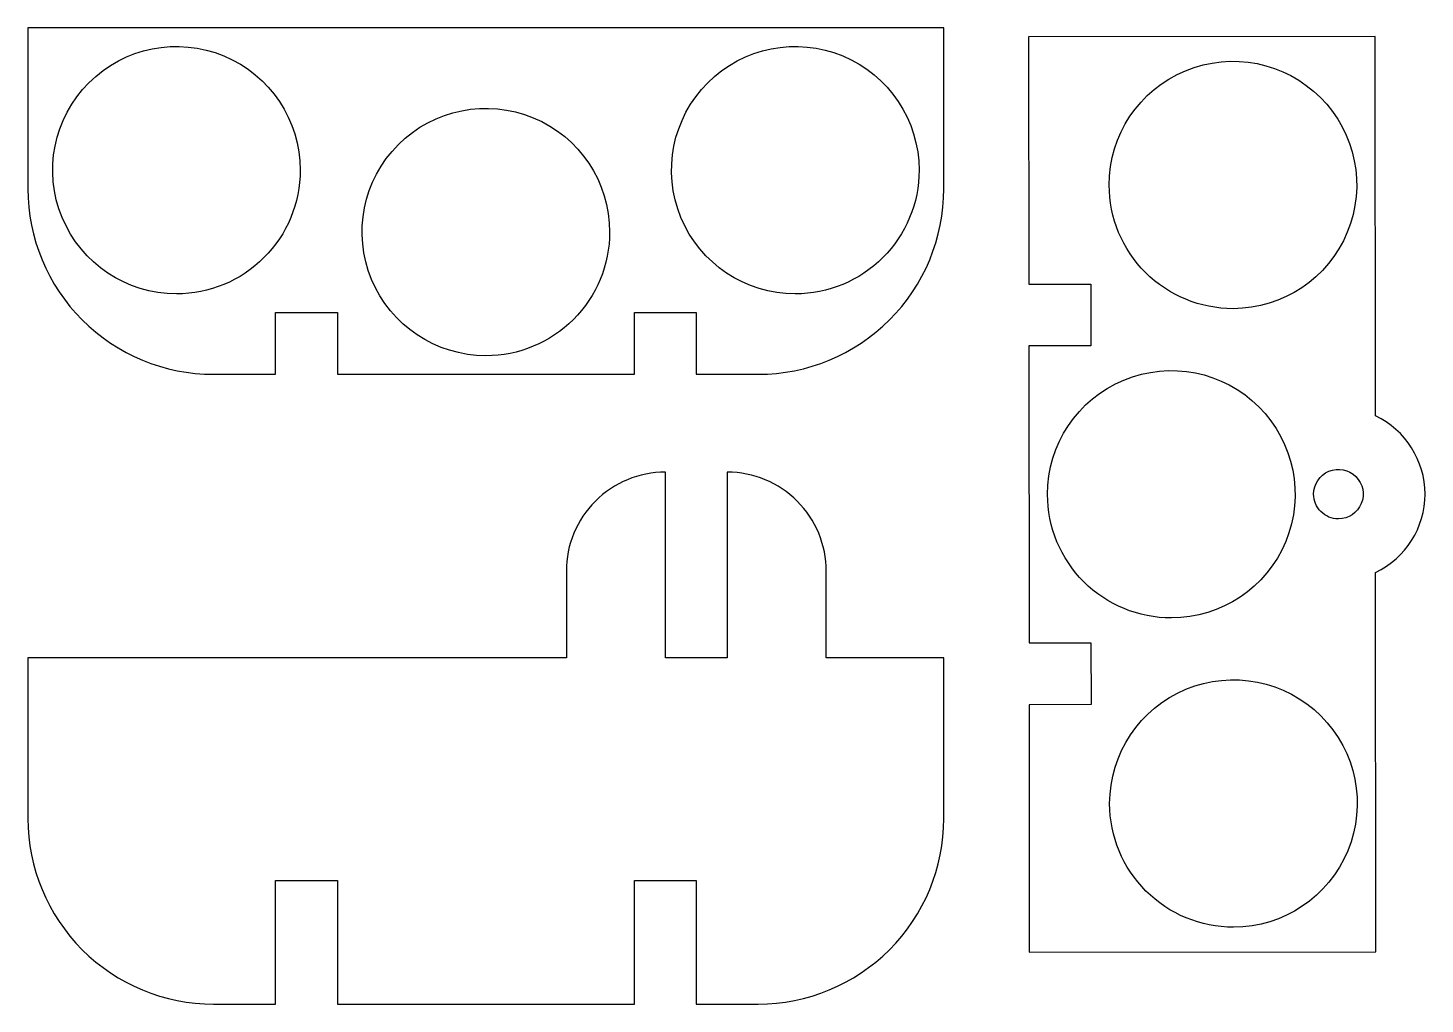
# Model space of a CAD drawing. Header units: millimetres. Extents: x 5 to 118, y 9 to 88.
import ezdxf

# ---------------------------------------------------------------- set-up
doc = ezdxf.new("R2010")
doc.units = ezdxf.units.MM
doc.layers.add('Calque_1', color=7, linetype='CONTINUOUS')

msp = doc.modelspace()

# ---------------------------------------------------------------- linework, layer by layer
at = {"layer": 'Calque_1', "color": 7}
for points in [[(4.9635, 87.798), (4.9635, 74.798)], [(78.9635, 74.798), (78.9635, 87.798), (4.9635, 87.798)], [(113.836983, 56.436327), (113.813136, 87.111767), (85.813136, 87.09), (85.828684, 67.09), (90.828684, 67.093887), (90.832571, 62.093887), (85.832571, 62.09), (85.851229, 38.09), (90.851229, 38.093887), (90.855116, 33.093887), (85.855116, 33.09), (85.870664, 13.09), (113.870664, 13.111767), (113.846817, 43.787212)], [(19.9635, 59.798), (24.9635, 59.798), (24.9635, 64.798), (29.9635, 64.798), (29.9635, 59.798), (53.9635, 59.798), (53.9635, 64.798), (58.9635, 64.798), (58.9635, 59.798), (63.9635, 59.798)], [(61.4635, 51.887), (61.4635, 36.887), (56.4635, 36.887), (56.4635, 51.887)], [(48.4635, 43.887), (48.4635, 36.887), (4.9635, 36.887)], [(78.9635, 23.887), (78.9635, 36.887), (69.4635, 36.887), (69.4635, 43.887)], [(4.9635, 36.887), (4.9635, 23.887)], [(19.9635, 8.887), (24.9635, 8.887), (24.9635, 18.887), (29.9635, 18.887), (29.9635, 8.887), (53.9635, 8.887), (53.9635, 18.887), (58.9635, 18.887), (58.9635, 8.887), (63.9635, 8.887)]]:
    msp.add_lwpolyline(points, dxfattribs=at)
for points in [[(92.322465, 75.095053)], [(16.9635, 66.298)], [(66.9635, 66.298)], [(41.9635, 61.298)], [(87.3419, 50.091166)], [(108.8419, 50.10788)], [(92.361335, 25.095053)]]:
    msp.add_lwpolyline(points, close=True, dxfattribs=at)
for points in [[(9.892432, 83.369068), (12.752412, 86.229048), (17.05359, 87.084605), (20.790334, 85.536795)], [(59.892432, 83.369068), (62.752412, 86.229048), (67.05359, 87.084605), (70.790334, 85.536795)], [(98.488449, 84.338647), (102.223989, 85.889362), (106.525833, 85.037148), (109.388036, 82.179392)], [(20.790334, 85.536795), (24.527078, 83.988985), (26.9635, 80.342622), (26.9635, 76.298)], [(70.790334, 85.536795), (74.527078, 83.988985), (76.9635, 80.342622), (76.9635, 76.298)], [(92.322465, 75.095053), (92.319321, 79.139676), (94.752908, 82.787932), (98.488449, 84.338647)], [(7.724705, 72.471166), (6.176895, 76.20791), (7.032452, 80.509088), (9.892432, 83.369068)], [(57.724705, 72.471166), (56.176895, 76.20791), (57.032452, 80.509088), (59.892432, 83.369068)], [(34.892432, 78.369068), (37.752412, 81.229048), (42.05359, 82.084605), (45.790334, 80.536795)], [(109.388036, 82.179392), (112.250239, 79.321635), (113.10914, 75.021122), (111.564235, 71.283175)], [(45.790334, 80.536795), (49.527078, 78.988985), (51.9635, 75.342622), (51.9635, 71.298)], [(32.724705, 67.471166), (31.176895, 71.20791), (32.032452, 75.509088), (34.892432, 78.369068)], [(26.9635, 76.298), (26.9635, 73.645835), (25.909932, 71.102296), (24.034568, 69.226932)], [(76.9635, 76.298), (76.9635, 73.645835), (75.909932, 71.102296), (74.034568, 69.226932)], [(4.9635, 74.798), (4.9635, 70.819753), (6.543853, 67.004444), (9.356898, 64.191398)], [(74.570102, 64.191398), (77.383147, 67.004444), (78.9635, 70.819753), (78.9635, 74.798)], [(95.256894, 68.026262), (93.380073, 69.900168), (92.324527, 72.442888), (92.322465, 75.095053)], [(16.9635, 66.298), (12.918878, 66.298), (9.272515, 68.734422), (7.724705, 72.471166)], [(66.9635, 66.298), (62.918878, 66.298), (59.272515, 68.734422), (57.724705, 72.471166)], [(51.9635, 71.298), (51.9635, 68.645835), (50.909932, 66.102296), (49.034568, 64.226932)], [(111.564235, 71.283175), (110.01933, 67.545228), (106.374862, 65.105971), (102.330239, 65.102827)], [(24.034568, 69.226932), (22.159204, 67.351568), (19.615665, 66.298), (16.9635, 66.298)], [(74.034568, 69.226932), (72.159204, 67.351568), (69.615665, 66.298), (66.9635, 66.298)], [(102.330239, 65.102827), (99.678074, 65.100765), (97.133716, 66.152356), (95.256894, 68.026262)], [(41.9635, 61.298), (37.918878, 61.298), (34.272515, 63.734422), (32.724705, 67.471166)], [(9.356898, 64.191398), (12.169944, 61.378353), (15.985253, 59.798), (19.9635, 59.798)], [(49.034568, 64.226932), (47.159204, 62.351568), (44.615665, 61.298), (41.9635, 61.298)], [(63.9635, 59.798), (67.941747, 59.798), (71.757056, 61.378353), (74.570102, 64.191398)], [(93.507883, 59.33476), (97.243424, 60.885475), (101.545267, 60.033262), (104.407471, 57.175505)], [(87.3419, 50.091166), (87.338756, 54.135789), (89.772343, 57.784045), (93.507883, 59.33476)], [(104.407471, 57.175505), (107.269674, 54.317748), (108.128575, 50.017235), (106.58367, 46.279288)], [(117.841905, 50.114879), (117.839803, 52.818653), (116.280766, 55.279468), (113.836983, 56.436327)], [(108.8419, 50.10788), (108.841271, 50.916805), (109.327989, 51.646456), (110.075097, 51.956599)], [(110.075097, 51.956599), (110.822205, 52.266742), (111.682573, 52.096299), (112.255014, 51.524748)], [(56.4635, 51.887), (54.341768, 51.887), (52.306937, 51.044145), (50.806646, 49.543854)], [(67.120354, 49.543854), (65.620063, 51.044145), (63.585232, 51.887), (61.4635, 51.887)], [(112.255014, 51.524748), (112.827455, 50.953197), (112.999235, 50.093094), (112.690254, 49.345504)], [(90.276329, 43.022375), (88.399508, 44.896281), (87.343962, 47.439001), (87.3419, 50.091166)], [(109.428786, 48.694122), (109.053422, 49.068903), (108.842312, 49.577447), (108.8419, 50.10788)], [(113.846817, 43.787212), (116.288798, 44.947869), (117.844007, 47.411105), (117.841905, 50.114879)], [(50.806646, 49.543854), (49.306355, 48.043563), (48.4635, 46.008732), (48.4635, 43.887)], [(69.4635, 43.887), (69.4635, 46.008732), (68.620645, 48.043563), (67.120354, 49.543854)], [(110.843455, 48.109435), (110.313022, 48.109023), (109.80415, 48.319341), (109.428786, 48.694122)], [(112.690254, 49.345504), (112.381273, 48.597915), (111.652379, 48.110064), (110.843455, 48.109435)], [(106.58367, 46.279288), (105.038765, 42.541341), (101.394296, 40.102084), (97.349674, 40.09894)], [(97.349674, 40.09894), (94.697509, 40.096878), (92.153151, 41.148469), (90.276329, 43.022375)], [(98.527318, 34.338647), (102.262859, 35.889362), (106.564702, 35.037148), (109.426906, 32.179392)], [(92.361335, 25.095053), (92.358191, 29.139676), (94.791778, 32.787932), (98.527318, 34.338647)], [(109.426906, 32.179392), (112.289109, 29.321635), (113.14801, 25.021122), (111.603105, 21.283175)], [(95.295764, 18.026262), (93.418942, 19.900168), (92.363397, 22.442888), (92.361335, 25.095053)], [(4.9635, 23.887), (4.9635, 19.908753), (6.543853, 16.093444), (9.356898, 13.280398)], [(74.570102, 13.280398), (77.383147, 16.093444), (78.9635, 19.908753), (78.9635, 23.887)], [(111.603105, 21.283175), (110.0582, 17.545228), (106.413731, 15.105971), (102.369109, 15.102827)], [(102.369109, 15.102827), (99.716944, 15.100765), (97.172586, 16.152356), (95.295764, 18.026262)], [(9.356898, 13.280398), (12.169944, 10.467353), (15.985253, 8.887), (19.9635, 8.887)], [(63.9635, 8.887), (67.941747, 8.887), (71.757056, 10.467353), (74.570102, 13.280398)]]:
    msp.add_open_spline(points, degree=3, dxfattribs=at)

doc.saveas('drawing.dxf')
